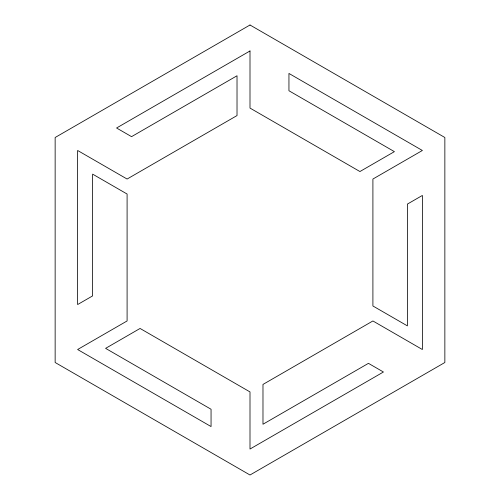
<?xml version="1.0" encoding="UTF-8"?>
<svg xmlns="http://www.w3.org/2000/svg" width="500" height="500" viewBox="0 0 500 500"><rect width="100%" height="100%" fill="white"/><g stroke="black" fill="none" stroke-linecap="round" stroke-linejoin="round"><path stroke-width="0.75" d="M250 25L55.144 137.5L55.144 362.5L250 475L444.856 362.5L444.856 137.5L250 25M250 50.963L116.569 128L131.556 136.65L237.019 75.763L237.019 115.569L127.094 179.037L77.625 150.481L77.625 304.55L92.619 295.9L92.619 174.125L127.094 194.025L127.094 320.962L77.625 349.519L211.056 426.556L211.056 409.25L105.6 348.363L140.069 328.456L250 391.925L250 449.038L383.431 372L368.444 363.35L262.981 424.237L262.981 384.431L372.906 320.962L422.375 349.519L422.375 195.45L407.381 204.1L407.381 325.875L372.906 305.975L372.906 179.037L422.375 150.481L288.944 73.444L288.944 90.75L394.4 151.637L359.931 171.544L250 108.075L250 50.963"/></g></svg>
